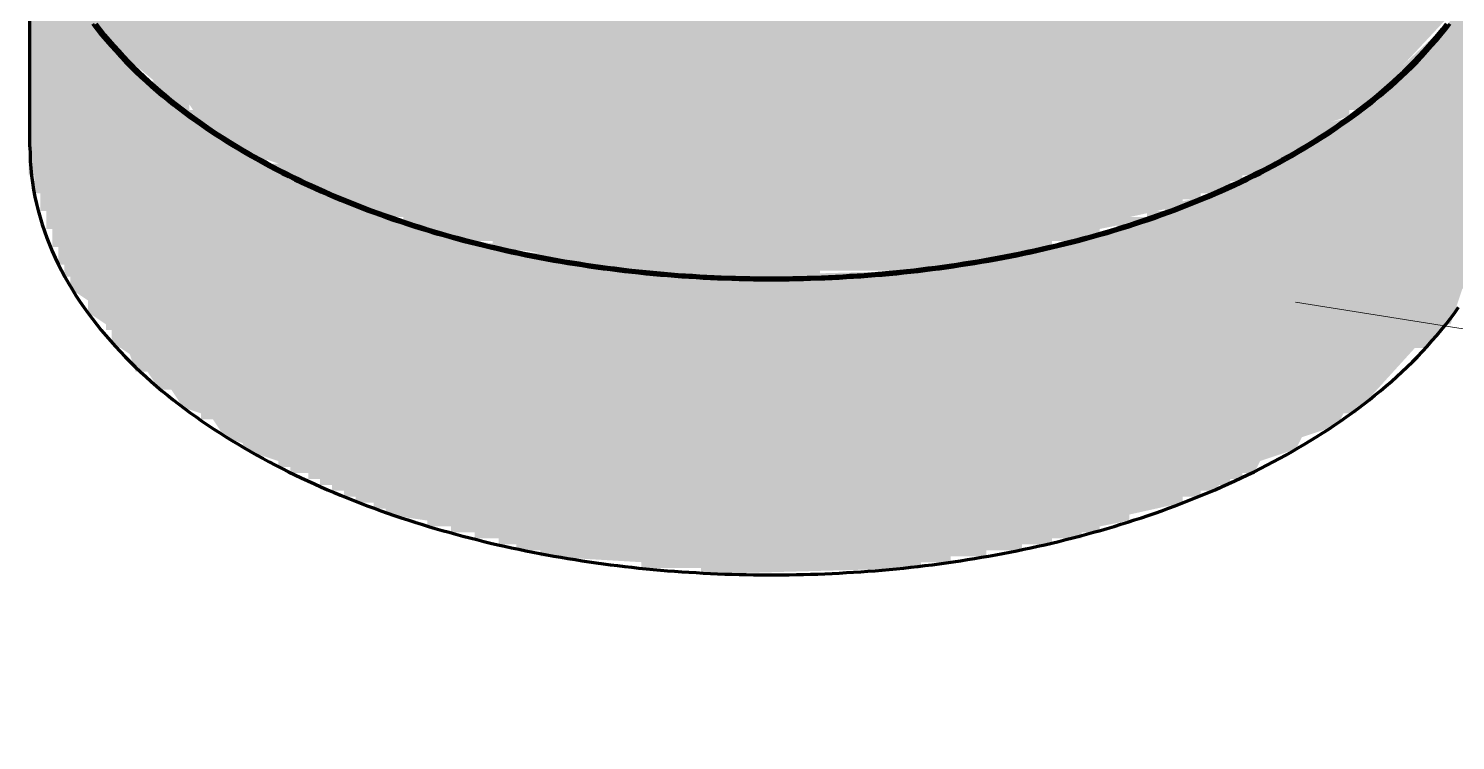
# Model space of a CAD drawing. Header units: millimetres. Extents: x 0 to 420, y 0 to 297.
# Drawn here: x 211.63 to 235.61, y 166.33 to 178.29 of the extents above; entities that cross this region are included whole.
import ezdxf

# ---------------------------------------------------------------- set-up
doc = ezdxf.new("R2010")
doc.units = ezdxf.units.MM
for name, color, linetype, lineweight in [('01-VISIBLE', 7, 'CONTINUOUS', 70), ('08-FINA', 5, 'CONTINUOUS', 18), ('13-GRAFICA', 30, 'CONTINUOUS', 18)]:
    doc.layers.add(name, color=color, linetype=linetype, lineweight=lineweight)

msp = doc.modelspace()

# ---------------------------------------------------------------- hatches: boundary and pattern name
at = {"layer": '08-FINA'}
h = msp.add_hatch(color=7, dxfattribs=at)
h.dxf.hatch_style = 1
edge = h.paths.add_edge_path()
edge.add_arc((232.924, 173.694), 0.6, 0, 360)
at = {"layer": '13-GRAFICA', "true_color": 0xb21820}
h = msp.add_hatch(color=7, dxfattribs=at)
h.dxf.hatch_style = 1
h.paths.add_polyline_path([(231.529, 188.822), (231.529, 188.922), (231.929, 189.022), (232.029, 189.222), (232.229, 189.222), (232.229, 189.322), (232.429, 189.322), (232.429, 189.422), (232.629, 189.422), (232.629, 189.522), (232.829, 189.522), (232.829, 189.622), (233.429, 189.822), (233.529, 190.022), (233.729, 190.022), (234.229, 190.622), (234.429, 190.622), (234.929, 191.222), (235.229, 191.322), (235.229, 192.822), (235.329, 192.822), (235.329, 192.922), (235.629, 193.122), (235.629, 193.322), (236.029, 193.622), (236.029, 193.822), (236.229, 193.922), (236.229, 194.122), (236.329, 194.122), (236.329, 194.422), (236.429, 194.422), (236.429, 194.622), (236.529, 194.622), (236.529, 181.022), (236.429, 181.022), (236.429, 180.622), (236.329, 180.622), (236.329, 180.122), (236.229, 180.122), (236.129, 179.522), (236.029, 179.522), (236.029, 179.322), (235.829, 179.222), (235.829, 179.022), (235.729, 179.022), (235.529, 178.422), (235.429, 178.422), (234.029, 176.922), (233.829, 176.922), (233.829, 176.822), (233.529, 176.722), (233.429, 176.522), (232.829, 176.322), (232.729, 176.122), (232.329, 176.022), (232.229, 175.822), (232.029, 175.822), (232.029, 175.722), (231.829, 175.722), (231.829, 175.622), (231.629, 175.622), (231.629, 175.522), (231.329, 175.522), (231.329, 181.222), (231.329, 187.822), (231.329, 188.778)])
h = msp.add_hatch(color=7, dxfattribs=at)
h.dxf.hatch_style = 1
h.paths.add_polyline_path([(219.329, 188.122), (219.329, 188.022), (219.829, 187.951), (219.829, 186.922), (219.829, 180.422), (219.829, 174.572), (219.429, 174.622), (219.429, 174.722), (219.129, 174.722), (219.129, 174.822), (219.129, 180.022), (219.129, 187.622), (219.129, 188.155)])
h = msp.add_hatch(color=7, dxfattribs=at)
h.dxf.hatch_style = 1
h.paths.add_polyline_path([(218.729, 174.822), (218.729, 174.922), (218.329, 174.922), (218.329, 175.022), (217.929, 175.022), (217.929, 175.122), (217.629, 175.122), (217.629, 175.222), (217.429, 175.222), (217.429, 175.322), (217.129, 175.322), (217.129, 175.422), (216.929, 175.422), (216.929, 175.522), (216.729, 175.522), (216.729, 175.622), (216.529, 175.622), (216.529, 175.722), (216.329, 175.722), (216.329, 175.822), (216.029, 175.822), (216.029, 175.922), (215.829, 175.922), (215.829, 176.022), (215.229, 176.222), (215.129, 176.422), (214.929, 176.422), (214.729, 176.722), (214.529, 176.722), (214.329, 177.022), (214.129, 177.022), (213.929, 177.322), (213.729, 177.322), (213.729, 177.422), (213.129, 177.922), (213.129, 178.122), (212.829, 178.322), (212.829, 178.522), (212.729, 178.597), (212.729, 183.722), (212.829, 183.722), (214.229, 182.222), (214.429, 182.222), (214.529, 182.022), (214.929, 181.922), (215.029, 181.722), (215.629, 181.522), (215.729, 181.322), (216.329, 181.122), (216.429, 180.922), (216.729, 180.922), (216.729, 180.822), (217.029, 180.822), (217.029, 180.722), (217.329, 180.722), (217.329, 180.622), (217.629, 180.622), (217.629, 180.522), (217.929, 180.522), (217.929, 180.422), (218.829, 180.222), (218.829, 180.122), (219.029, 180.122), (219.029, 180.022), (219.129, 180.022), (219.129, 174.822)])
at = {"layer": '13-GRAFICA', "true_color": 0xffd200}
h = msp.add_hatch(color=7, dxfattribs=at)
h.dxf.hatch_style = 1
h.paths.add_polyline_path([(211.629, 175.822), (211.629, 180.822), (211.729, 180.822), (211.729, 181.522), (211.829, 181.522), (211.829, 180.422), (211.929, 180.422), (211.929, 180.022), (212.029, 180.022), (212.029, 179.722), (212.129, 179.722), (212.129, 179.422), (212.229, 179.422), (212.429, 178.822), (212.829, 178.522), (212.829, 178.322), (213.129, 178.122), (213.129, 177.922), (213.229, 177.922), (213.729, 177.322), (213.929, 177.322), (214.129, 177.022), (214.329, 177.022), (214.329, 176.922), (214.429, 176.922), (214.529, 176.722), (214.729, 176.722), (214.929, 176.422), (215.129, 176.422), (215.229, 176.222), (215.429, 176.222), (215.429, 176.122), (215.629, 176.122), (215.629, 176.022), (215.829, 176.022), (215.829, 175.922), (216.029, 175.922), (216.029, 175.822), (216.329, 175.822), (216.329, 175.722), (216.529, 175.722), (216.529, 175.622), (216.729, 175.622), (216.729, 175.522), (216.929, 175.522), (216.929, 175.422), (217.129, 175.422), (217.129, 175.322), (217.429, 175.322), (217.429, 175.222), (217.629, 175.222), (217.629, 175.122), (218.329, 175.022), (218.329, 174.922), (218.729, 174.922), (218.729, 174.822), (219.129, 174.822), (219.129, 174.722), (219.829, 174.622), (219.829, 174.522), (220.229, 174.522), (220.229, 174.422), (222.829, 174.222), (222.829, 174.122), (226.629, 174.222), (226.629, 174.322), (227.229, 174.322), (227.229, 174.422), (227.729, 174.422), (227.729, 174.522), (228.329, 174.522), (228.329, 174.622), (229.329, 174.722), (229.329, 174.822), (229.929, 174.922), (229.929, 175.022), (230.129, 175.022), (230.129, 175.122), (230.429, 175.122), (230.429, 175.222), (230.729, 175.222), (230.729, 175.322), (231.629, 175.522), (231.629, 175.622), (232.229, 175.822), (232.329, 176.022), (232.729, 176.122), (232.829, 176.322), (233.429, 176.522), (233.529, 176.722), (233.929, 176.822), (233.929, 176.922), (235.529, 178.422), (235.529, 178.622), (235.629, 178.622), (235.829, 179.222), (235.929, 179.222), (236.029, 179.522), (236.129, 179.522), (236.129, 179.822), (236.229, 179.822), (236.229, 180.122), (236.329, 180.122), (236.429, 181.022), (236.529, 181.022), (236.529, 176.022), (236.429, 176.022), (236.429, 175.122), (236.329, 175.122), (236.329, 174.822), (236.229, 174.822), (236.129, 174.422), (235.929, 174.322), (235.929, 174.122), (235.829, 174.122), (235.829, 173.922), (235.729, 173.922), (235.529, 173.322), (235.429, 173.322), (235.129, 172.922), (234.929, 172.922), (233.929, 171.822), (233.729, 171.822), (233.629, 171.622), (233.029, 171.422), (232.929, 171.222), (232.329, 171.022), (232.229, 170.822), (232.029, 170.822), (232.029, 170.722), (231.829, 170.722), (231.829, 170.622), (231.629, 170.622), (231.629, 170.522), (231.329, 170.522), (231.329, 170.422), (231.029, 170.422), (231.029, 170.322), (230.129, 170.122), (230.129, 170.022), (229.629, 169.922), (229.629, 169.822), (229.329, 169.822), (229.329, 169.722), (228.829, 169.722), (228.829, 169.622), (228.329, 169.622), (228.329, 169.522), (227.729, 169.522), (227.729, 169.422), (227.129, 169.422), (227.129, 169.322), (226.629, 169.322), (226.629, 169.222), (222.929, 169.122), (222.929, 169.222), (221.929, 169.222), (221.929, 169.322), (220.229, 169.422), (220.229, 169.522), (219.829, 169.522), (219.829, 169.622), (219.529, 169.622), (219.529, 169.722), (219.129, 169.722), (219.129, 169.822), (218.729, 169.822), (218.729, 169.922), (218.329, 169.922), (218.329, 170.022), (217.629, 170.122), (217.629, 170.222), (217.429, 170.222), (217.429, 170.322), (217.129, 170.322), (217.129, 170.422), (216.929, 170.422), (216.929, 170.522), (216.729, 170.522), (216.729, 170.622), (216.529, 170.622), (216.529, 170.722), (216.329, 170.722), (216.329, 170.822), (216.029, 170.822), (216.029, 170.922), (215.829, 170.922), (215.829, 171.022), (215.229, 171.222), (215.229, 171.322), (214.929, 171.422), (214.729, 171.722), (214.529, 171.722), (214.529, 171.822), (214.229, 171.922), (214.029, 172.222), (213.829, 172.222), (213.629, 172.522), (213.429, 172.522), (213.329, 172.822), (213.029, 173.022), (213.029, 173.222), (212.929, 173.222), (212.929, 173.322), (212.629, 173.522), (212.629, 173.722), (212.329, 173.922), (212.329, 174.122), (212.229, 174.122), (212.229, 174.322), (212.129, 174.322), (212.129, 174.622), (212.029, 174.622), (212.029, 174.922), (211.929, 174.922), (211.929, 175.222), (211.829, 175.222), (211.829, 175.522), (211.729, 175.522), (211.729, 175.822)])
at = {"layer": '13-GRAFICA', "true_color": 0xb21820}
h = msp.add_hatch(color=7, dxfattribs=at)
h.dxf.hatch_style = 1
h.paths.add_polyline_path([(231.329, 175.422), (231.029, 175.422), (231.029, 175.322), (230.129, 175.122), (230.129, 175.022), (229.629, 174.922), (229.629, 174.822), (229.329, 174.822), (229.329, 174.722), (228.829, 174.722), (228.829, 174.622), (228.329, 174.622), (228.329, 174.522), (227.729, 174.522), (227.729, 174.422), (227.229, 174.422), (227.229, 174.322), (226.629, 174.322), (226.629, 174.222), (224.929, 174.222), (224.929, 174.122), (222.829, 174.122), (222.829, 174.222), (220.229, 174.422), (220.229, 174.522), (219.829, 174.572), (219.829, 180.422), (219.929, 180.422), (219.929, 180.322), (220.629, 180.322), (220.629, 180.222), (222.129, 180.122), (222.129, 180.022), (226.229, 180.022), (226.229, 180.122), (226.829, 180.122), (226.829, 180.222), (227.529, 180.222), (227.529, 180.322), (228.729, 180.422), (228.729, 180.522), (229.429, 180.622), (229.429, 180.722), (229.729, 180.722), (229.729, 180.822), (230.029, 180.822), (230.029, 180.922), (230.329, 180.922), (230.329, 181.022), (230.629, 181.022), (230.629, 181.122), (231.329, 181.222), (231.329, 175.522)])

# ---------------------------------------------------------------- linework, layer by layer
at = {"layer": '01-VISIBLE'}
msp.add_line((211.652, 176.302), (211.652, 181.262), dxfattribs=at)
for points in [[(212.702, 178.372), (212.776, 178.276), (212.851, 178.183), (212.928, 178.09), (213.007, 177.999), (213.088, 177.91), (213.17, 177.821), (213.253, 177.734), (213.338, 177.649), (213.424, 177.565), (213.511, 177.482), (213.6, 177.4), (213.689, 177.32), (213.78, 177.241), (213.872, 177.163), (213.965, 177.087), (214.059, 177.012), (214.154, 176.938), (214.25, 176.865), (214.347, 176.793), (214.445, 176.723), (214.544, 176.654), (214.643, 176.586), (214.743, 176.519), (214.844, 176.454), (214.946, 176.389), (215.048, 176.326), (215.151, 176.263), (215.255, 176.202), (215.359, 176.142), (215.464, 176.083), (215.57, 176.025), (215.676, 175.968), (215.782, 175.912), (215.89, 175.857), (215.997, 175.803), (216.105, 175.75), (216.214, 175.698), (216.323, 175.647), (216.433, 175.597), (216.543, 175.548), (216.653, 175.5), (216.764, 175.452), (216.875, 175.406), (216.986, 175.361), (217.098, 175.316), (217.21, 175.272), (217.323, 175.23), (217.436, 175.188), (217.549, 175.147), (217.663, 175.107), (217.777, 175.067), (217.891, 175.029), (218.005, 174.991), (218.12, 174.955), (218.235, 174.919), (218.35, 174.884), (218.465, 174.849), (218.581, 174.816), (218.697, 174.783), (218.813, 174.751), (218.929, 174.72), (219.046, 174.69), (219.162, 174.66), (219.279, 174.631), (219.396, 174.603), (219.514, 174.576), (219.631, 174.549), (219.749, 174.524), (219.867, 174.499), (219.985, 174.474), (220.103, 174.451), (220.221, 174.428), (220.339, 174.406), (220.458, 174.384), (220.576, 174.364), (220.695, 174.344), (220.814, 174.325), (220.933, 174.306), (221.052, 174.288), (221.171, 174.271), (221.291, 174.255), (221.41, 174.239), (221.529, 174.224), (221.649, 174.21), (221.769, 174.196), (221.888, 174.184), (222.008, 174.171), (222.128, 174.16), (222.248, 174.149), (222.368, 174.139), (222.488, 174.129), (222.608, 174.121), (222.728, 174.113), (222.848, 174.105), (222.969, 174.098), (223.089, 174.092), (223.209, 174.087), (223.33, 174.082), (223.45, 174.078), (223.57, 174.075), (223.691, 174.072), (223.811, 174.07), (223.932, 174.069), (224.052, 174.068), (224.172, 174.068), (224.293, 174.069), (224.413, 174.07), (224.534, 174.072), (224.654, 174.075), (224.774, 174.078), (224.895, 174.082), (225.015, 174.087), (225.135, 174.092), (225.256, 174.098), (225.376, 174.105), (225.496, 174.113), (225.616, 174.121), (225.736, 174.129), (225.856, 174.139), (225.976, 174.149), (226.096, 174.16), (226.216, 174.171), (226.336, 174.184), (226.456, 174.196), (226.575, 174.21), (226.695, 174.224), (226.814, 174.239), (226.934, 174.255), (227.053, 174.271), (227.172, 174.288), (227.291, 174.306), (227.41, 174.325), (227.529, 174.344), (227.648, 174.364), (227.766, 174.384), (227.885, 174.406), (228.003, 174.428), (228.122, 174.451), (228.24, 174.474), (228.358, 174.499), (228.475, 174.524), (228.593, 174.549), (228.711, 174.576), (228.828, 174.603), (228.945, 174.631), (229.062, 174.66), (229.179, 174.69), (229.295, 174.72), (229.411, 174.751), (229.527, 174.783), (229.643, 174.816), (229.759, 174.849), (229.874, 174.884), (229.99, 174.919), (230.105, 174.955), (230.219, 174.991), (230.334, 175.029), (230.448, 175.067), (230.562, 175.107), (230.675, 175.147), (230.788, 175.188), (230.901, 175.23), (231.014, 175.272), (231.126, 175.316), (231.238, 175.361), (231.349, 175.406), (231.461, 175.452), (231.571, 175.5), (231.682, 175.548), (231.792, 175.597), (231.901, 175.647), (232.01, 175.698), (232.119, 175.75), (232.227, 175.803), (232.335, 175.857), (232.442, 175.912), (232.548, 175.968), (232.654, 176.025), (232.76, 176.083), (232.865, 176.142), (232.969, 176.202), (233.073, 176.263), (233.176, 176.326), (233.278, 176.389), (233.38, 176.454), (233.481, 176.519), (233.581, 176.586), (233.681, 176.654), (233.779, 176.723), (233.877, 176.793), (233.974, 176.865), (234.07, 176.938), (234.165, 177.012), (234.259, 177.087), (234.352, 177.163), (234.444, 177.241), (234.535, 177.32), (234.625, 177.4), (234.713, 177.482), (234.801, 177.565), (234.887, 177.649), (234.971, 177.734), (235.055, 177.821), (235.137, 177.91), (235.217, 177.999), (235.296, 178.09), (235.373, 178.183), (235.448, 178.276), (235.522, 178.372)], [(212.764, 178.376), (212.838, 178.281), (212.914, 178.187), (212.991, 178.095), (213.07, 178.005), (213.15, 177.915), (213.232, 177.827), (213.316, 177.74), (213.401, 177.655), (213.487, 177.571), (213.574, 177.489), (213.663, 177.407), (213.753, 177.327), (213.844, 177.249), (213.936, 177.171), (214.029, 177.095), (214.123, 177.02), (214.218, 176.946), (214.314, 176.874), (214.411, 176.803), (214.509, 176.733), (214.608, 176.664), (214.707, 176.596), (214.807, 176.53), (214.908, 176.464), (215.01, 176.4), (215.112, 176.337), (215.215, 176.275), (215.319, 176.214), (215.424, 176.154), (215.528, 176.095), (215.634, 176.038), (215.74, 175.981), (215.847, 175.925), (215.954, 175.87), (216.062, 175.817), (216.17, 175.764), (216.278, 175.712), (216.387, 175.662), (216.497, 175.612), (216.607, 175.563), (216.717, 175.515), (216.828, 175.468), (216.939, 175.422), (217.051, 175.377), (217.162, 175.333), (217.275, 175.289), (217.387, 175.247), (217.5, 175.205), (217.613, 175.165), (217.727, 175.125), (217.841, 175.086), (217.955, 175.048), (218.069, 175.01), (218.184, 174.974), (218.299, 174.938), (218.414, 174.903), (218.529, 174.869), (218.645, 174.836), (218.761, 174.804), (218.877, 174.772), (218.993, 174.741), (219.109, 174.711), (219.226, 174.682), (219.343, 174.653), (219.46, 174.626), (219.577, 174.599), (219.695, 174.572), (219.812, 174.547), (219.93, 174.522), (220.048, 174.498), (220.166, 174.475), (220.284, 174.452), (220.402, 174.431), (220.521, 174.41), (220.639, 174.389), (220.758, 174.37), (220.877, 174.351), (220.996, 174.332), (221.115, 174.315), (221.234, 174.298), (221.353, 174.282), (221.472, 174.267), (221.592, 174.252), (221.711, 174.238), (221.831, 174.225), (221.95, 174.212), (222.07, 174.2), (222.19, 174.189), (222.31, 174.179), (222.43, 174.169), (222.55, 174.16), (222.67, 174.151), (222.79, 174.144), (222.91, 174.136), (223.03, 174.13), (223.15, 174.124), (223.27, 174.119), (223.39, 174.115), (223.511, 174.111), (223.631, 174.108), (223.751, 174.106), (223.872, 174.104), (223.992, 174.103), (224.112, 174.103), (224.232, 174.103), (224.353, 174.104), (224.473, 174.106), (224.593, 174.108), (224.714, 174.111), (224.834, 174.115), (224.954, 174.119), (225.074, 174.124), (225.194, 174.13), (225.314, 174.136), (225.435, 174.144), (225.555, 174.151), (225.675, 174.16), (225.795, 174.169), (225.914, 174.179), (226.034, 174.189), (226.154, 174.2), (226.274, 174.212), (226.393, 174.225), (226.513, 174.238), (226.632, 174.252), (226.752, 174.267), (226.871, 174.282), (226.99, 174.298), (227.11, 174.315), (227.229, 174.332), (227.347, 174.351), (227.466, 174.37), (227.585, 174.389), (227.704, 174.41), (227.822, 174.431), (227.94, 174.452), (228.058, 174.475), (228.176, 174.498), (228.294, 174.522), (228.412, 174.547), (228.53, 174.572), (228.647, 174.599), (228.764, 174.626), (228.881, 174.653), (228.998, 174.682), (229.115, 174.711), (229.231, 174.741), (229.348, 174.772), (229.464, 174.804), (229.58, 174.836), (229.695, 174.869), (229.811, 174.903), (229.926, 174.938), (230.041, 174.974), (230.155, 175.01), (230.27, 175.048), (230.384, 175.086), (230.497, 175.125), (230.611, 175.165), (230.724, 175.205), (230.837, 175.247), (230.95, 175.289), (231.062, 175.333), (231.174, 175.377), (231.285, 175.422), (231.396, 175.468), (231.507, 175.515), (231.617, 175.563), (231.727, 175.612), (231.837, 175.662), (231.946, 175.712), (232.055, 175.764), (232.163, 175.817), (232.27, 175.87), (232.378, 175.925), (232.484, 175.981), (232.59, 176.038), (232.696, 176.095), (232.801, 176.154), (232.905, 176.214), (233.009, 176.275), (233.112, 176.337), (233.214, 176.4), (233.316, 176.464), (233.417, 176.53), (233.517, 176.596), (233.617, 176.664), (233.715, 176.733), (233.813, 176.803), (233.91, 176.874), (234.006, 176.946), (234.101, 177.02), (234.195, 177.095), (234.288, 177.171), (234.381, 177.249), (234.472, 177.327), (234.561, 177.407), (234.65, 177.489), (234.737, 177.571), (234.824, 177.655), (234.908, 177.74), (234.992, 177.827), (235.074, 177.915), (235.154, 178.005), (235.233, 178.095), (235.311, 178.187), (235.386, 178.281), (235.46, 178.376)], [(211.652, 176.302), (211.654, 176.182), (211.659, 176.062), (211.668, 175.942), (211.68, 175.822), (211.696, 175.702), (211.714, 175.583), (211.737, 175.465), (211.762, 175.347), (211.791, 175.231), (211.823, 175.114), (211.858, 174.999), (211.896, 174.885), (211.937, 174.772), (211.981, 174.66), (212.028, 174.549), (212.077, 174.439), (212.129, 174.33), (212.184, 174.223), (212.241, 174.117), (212.3, 174.012), (212.362, 173.909), (212.426, 173.807), (212.492, 173.706), (212.56, 173.607), (212.63, 173.509), (212.702, 173.412), (212.776, 173.317), (212.851, 173.223), (212.928, 173.131), (213.007, 173.04), (213.088, 172.95), (213.17, 172.862), (213.253, 172.775), (213.338, 172.689), (213.424, 172.605), (213.511, 172.522), (213.6, 172.441), (213.689, 172.36), (213.78, 172.281), (213.872, 172.204), (213.965, 172.127), (214.059, 172.052), (214.154, 171.978), (214.25, 171.905), (214.347, 171.834), (214.445, 171.764), (214.544, 171.695), (214.643, 171.627), (214.743, 171.56), (214.844, 171.494), (214.946, 171.43), (215.048, 171.366), (215.151, 171.304), (215.255, 171.243), (215.359, 171.182), (215.464, 171.123), (215.57, 171.065), (215.676, 171.008), (215.782, 170.952), (215.89, 170.897), (215.997, 170.843), (216.105, 170.79), (216.214, 170.738), (216.323, 170.687), (216.433, 170.637), (216.543, 170.588), (216.653, 170.54), (216.764, 170.493), (216.875, 170.447), (216.986, 170.401), (217.098, 170.357), (217.21, 170.313), (217.323, 170.27), (217.436, 170.228), (217.549, 170.187), (217.663, 170.147), (217.777, 170.108), (217.891, 170.07), (218.005, 170.032), (218.12, 169.995), (218.235, 169.959), (218.35, 169.924), (218.465, 169.89), (218.581, 169.856), (218.697, 169.824), (218.813, 169.792), (218.929, 169.76), (219.046, 169.73), (219.162, 169.701), (219.279, 169.672), (219.396, 169.644), (219.514, 169.616), (219.631, 169.59), (219.749, 169.564), (219.867, 169.539), (219.985, 169.515), (220.103, 169.491), (220.221, 169.468), (220.339, 169.446), (220.458, 169.425), (220.576, 169.404), (220.695, 169.384), (220.814, 169.365), (220.933, 169.347), (221.052, 169.329), (221.171, 169.312), (221.291, 169.295), (221.41, 169.28), (221.529, 169.265), (221.649, 169.251), (221.769, 169.237), (221.888, 169.224), (222.008, 169.212), (222.128, 169.2), (222.248, 169.19), (222.368, 169.179), (222.488, 169.17), (222.608, 169.161), (222.728, 169.153), (222.848, 169.146), (222.969, 169.139), (223.089, 169.133), (223.209, 169.127), (223.33, 169.123), (223.45, 169.119), (223.57, 169.115), (223.691, 169.113), (223.811, 169.111), (223.932, 169.109), (224.052, 169.109), (224.172, 169.109), (224.293, 169.109), (224.413, 169.111), (224.534, 169.113), (224.654, 169.115), (224.774, 169.119), (224.895, 169.123), (225.015, 169.127), (225.135, 169.133), (225.256, 169.139), (225.376, 169.146), (225.496, 169.153), (225.616, 169.161), (225.736, 169.17), (225.856, 169.179), (225.976, 169.19), (226.096, 169.2), (226.216, 169.212), (226.336, 169.224), (226.456, 169.237), (226.575, 169.251), (226.695, 169.265), (226.814, 169.28), (226.934, 169.295), (227.053, 169.312), (227.172, 169.329), (227.291, 169.347), (227.41, 169.365), (227.529, 169.384), (227.648, 169.404), (227.766, 169.425), (227.885, 169.446), (228.003, 169.468), (228.122, 169.491), (228.24, 169.515), (228.358, 169.539), (228.475, 169.564), (228.593, 169.59), (228.711, 169.616), (228.828, 169.644), (228.945, 169.672), (229.062, 169.701), (229.179, 169.73), (229.295, 169.76), (229.411, 169.792), (229.527, 169.824), (229.643, 169.856), (229.759, 169.89), (229.874, 169.924), (229.99, 169.959), (230.105, 169.995), (230.219, 170.032), (230.334, 170.07), (230.448, 170.108), (230.562, 170.147), (230.675, 170.187), (230.788, 170.228), (230.901, 170.27), (231.014, 170.313), (231.126, 170.357), (231.238, 170.401), (231.349, 170.447), (231.461, 170.493), (231.571, 170.54), (231.682, 170.588), (231.792, 170.637), (231.901, 170.687), (232.01, 170.738), (232.119, 170.79), (232.227, 170.843), (232.335, 170.897), (232.442, 170.952), (232.548, 171.008), (232.654, 171.065), (232.76, 171.123), (232.865, 171.182), (232.969, 171.243), (233.073, 171.304), (233.176, 171.366), (233.278, 171.43), (233.38, 171.494), (233.481, 171.56), (233.581, 171.627), (233.681, 171.695), (233.779, 171.764), (233.877, 171.834), (233.974, 171.905), (234.07, 171.978), (234.165, 172.052), (234.259, 172.127), (234.352, 172.204), (234.444, 172.281), (234.535, 172.36), (234.625, 172.441), (234.713, 172.522), (234.801, 172.605), (234.887, 172.689), (234.971, 172.775), (235.055, 172.862), (235.137, 172.95), (235.217, 173.04), (235.296, 173.131), (235.373, 173.223), (235.448, 173.317), (235.522, 173.412), (235.594, 173.509), (235.664, 173.607)]]:
    msp.add_lwpolyline(points, dxfattribs=at)
at = {"layer": '08-FINA'}
msp.add_line((279.05, 166.325), (232.924, 173.694), dxfattribs=at)

doc.saveas('drawing.dxf')
